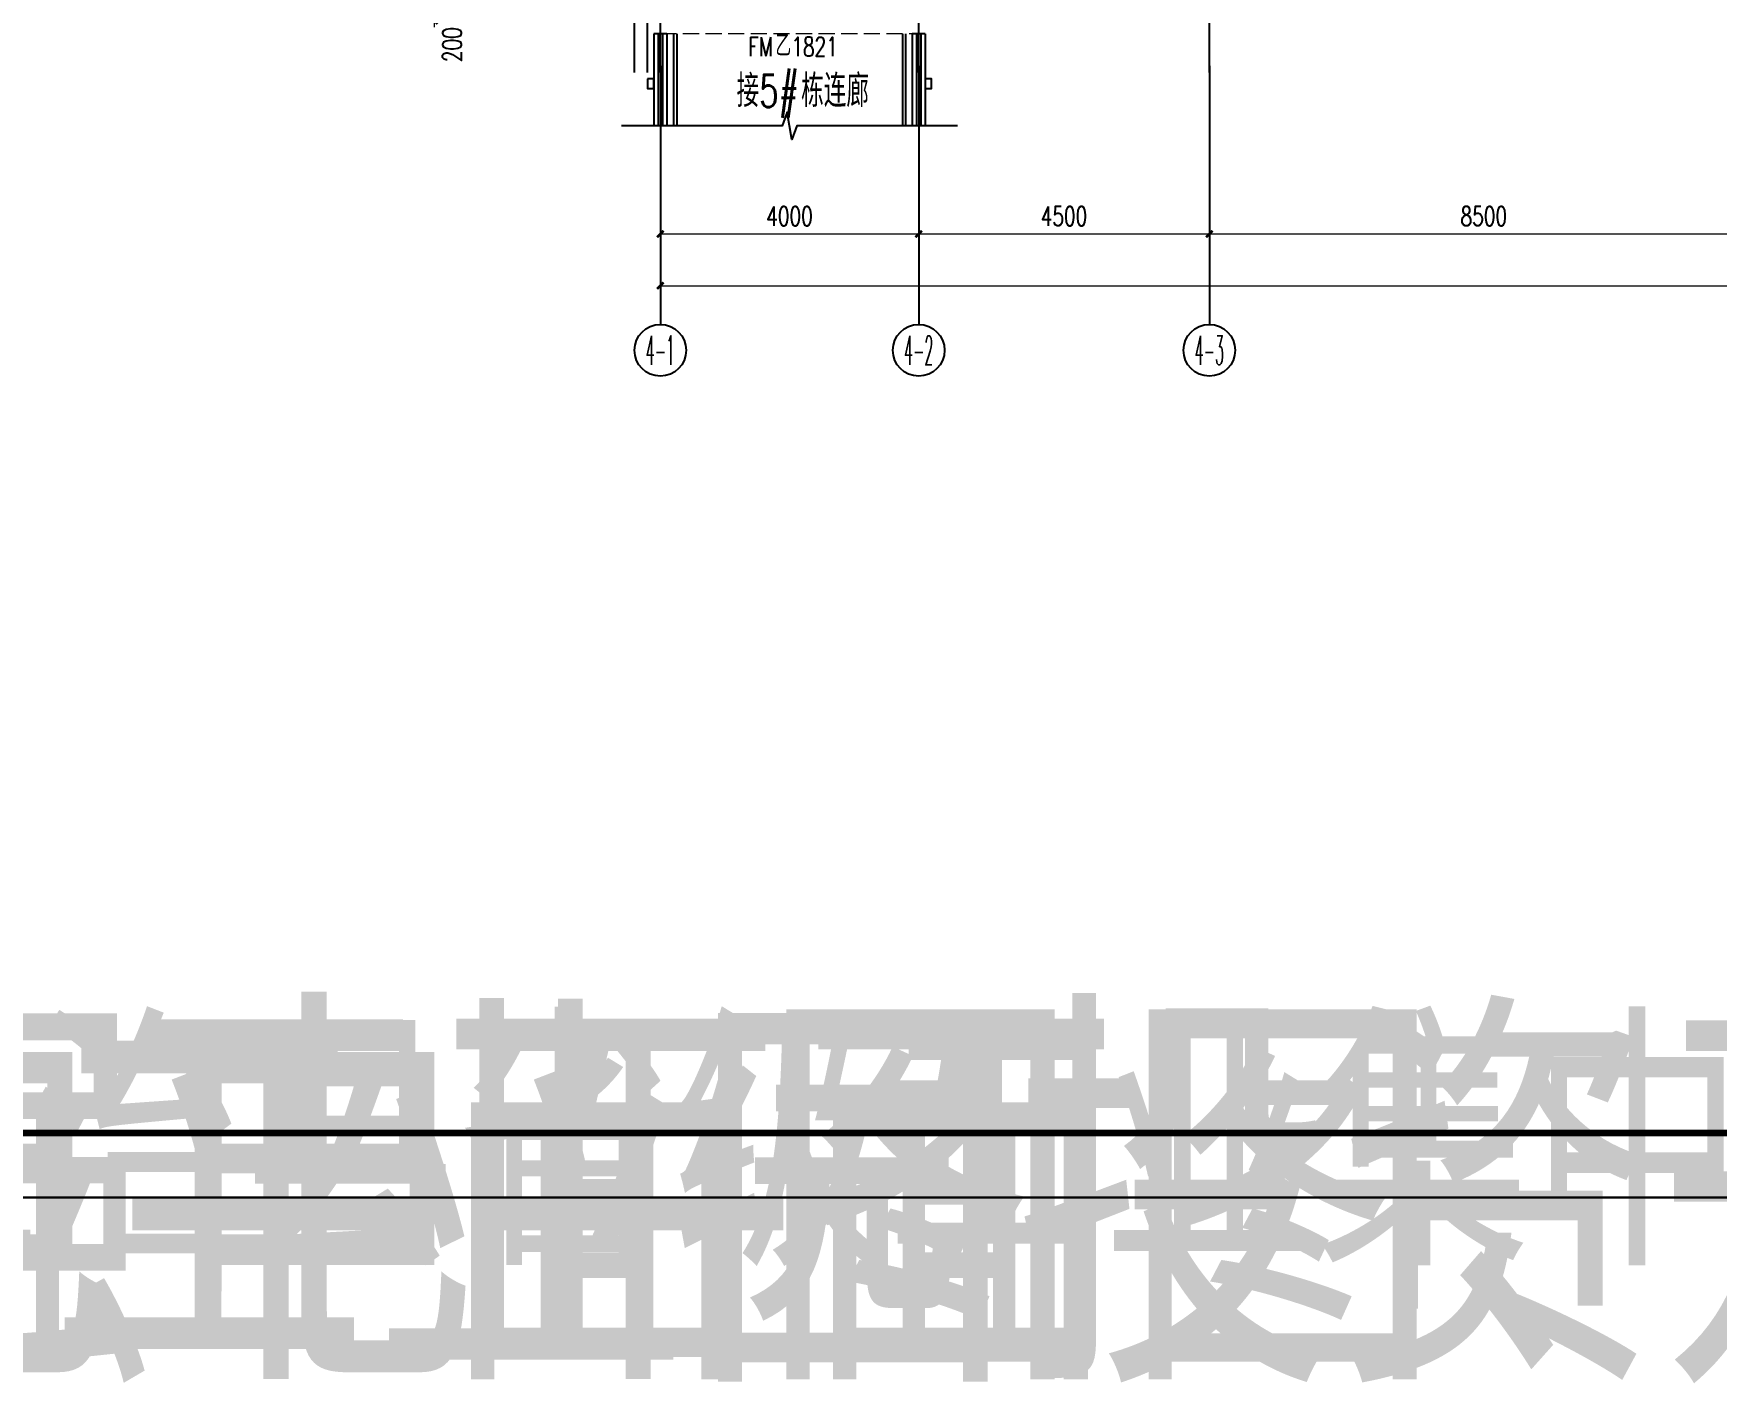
# Model space of a CAD drawing. Extents: x -124594 to 516503, y -3148 to 203159.
# Drawn here: x 175555 to 201608, y 73504 to 94391 of the extents above; entities that cross this region are included whole.
import ezdxf
from ezdxf.enums import TextEntityAlignment as Align

# ---------------------------------------------------------------- set-up
doc = ezdxf.new("R2018")
doc.units = 0
doc.header["$LTSCALE"] = 1000
doc.header["$MEASUREMENT"] = 0
doc.linetypes.add('DASH', pattern=[0.35, 0.25, -0.1])
doc.linetypes.add('DOTE', pattern=[2.42, 2, -0.2, 0.02, -0.2])
for name, color, linetype in [('AXIS', 3, 'Continuous'), ('AXIS_TEXT', 7, 'Continuous'), ('CURTWALL', 4, 'Continuous'), ('DIM_SYMB', 3, 'Continuous'), ('DOOR_FIRE_TEXT', 7, 'Continuous'), ('J-AXIS-轴线', 1, 'DOTE'), ('J-ELEV-立面百叶', 247, 'Continuous'), ('J-FLOR-栏杆', 147, 'Continuous'), ('PUB_TEXT', 7, 'Continuous'), ('PUB_TITLE', 4, 'Continuous'), ('图签目录', 255, 'Continuous'), ('打印框线', 7, 'Continuous'), ('标准打印框线2025-06-19-05-44', 7, 'Continuous')]:
    doc.layers.add(name, color=color, linetype=linetype)
doc.layers.add('建筑底图', color=8, linetype='Continuous', lineweight=5)
doc.styles.add('_TCH_AXIS', font='COMPLEX', dxfattribs={"bigfont": 'GBCBIG'})
doc.styles.add('_TCH_DIM_T3', font='SIMPLEX', dxfattribs={"width": 0.705882, "bigfont": 'GBCBIG'})
doc.styles.add('_TCH_WINDOW', font='SIMPLEX', dxfattribs={"height": 3.5, "bigfont": 'GBCBIG'})
doc.styles.add('COMPLEX', font='COMPLEX')
doc.styles.add('HZ', font='simplex.shx', dxfattribs={"width": 0.7, "bigfont": 'hztxt.shx'})
doc.styles.get("Standard").update_dxf_attribs({"font": 'gbenor.shx', "bigfont": 'gbcbig.shx'})
doc.styles.add('宋体', font='宋体.ttf')
doc.dimstyles.new('_TCH_ARCH&&100', dxfattribs={"dimtxt": 297.5, "dimasz": 100, "dimexe": 250, "dimexo": 300, "dimgap": 126.25, "dimtad": 1, "dimdec": 0, "dimzin": 0, "dimdsep": 46, "dimtxsty": '_TCH_DIM_T3', "dimblk": 'ARCHTICK', "dimcen": 0.09, "dimclrt": 7, "dimazin": 2, "dimtfac": 1, "dimtdec": 0, "dimtix": 1, "dimtmove": 2, "dimatfit": 3, "dimfxl": 1, "dimtolj": 1, "dimtzin": 0, "dimarcsym": 0})

# ---------------------------------------------------------------- blocks, each defined once
blk = doc.blocks.new('_AXISO')
blk.add_circle((0, 0), 0.5)
at = {"layer": 'AXIS_TEXT', "style": 'COMPLEX', "width": 1.041667}
blk.add_attdef('A', text='', height=0.56, dxfattribs=at).set_placement((-0.25, -0.28), (0.25, -0.28), align=Align.FIT)
blk = doc.blocks.new('_ArchTick')
at = {"color": 0, "linetype": 'ByBlock', "const_width": 0.4}
blk.add_lwpolyline([(-0.5, -0.5), (0.5, 0.5)], dxfattribs=at)
blk = doc.blocks.new('*D184')
at = {"layer": 'AXIS', "color": 0, "lineweight": -2, "transparency": 16777216}
for p, q in [((185258, 93491), (185258, 90241)), ((231758, 93491), (231758, 90241)), ((185258, 90491), (231758, 90491))]:
    blk.add_line(p, q, dxfattribs=at)
at = {"layer": 'Defpoints', "color": 0, "transparency": 16777216}
for p in [(185258, 93791), (231758, 93791), (231758, 90491)]:
    blk.add_point(p, dxfattribs=at)
at = {"layer": 'AXIS', "color": 0, "lineweight": -2, "transparency": 16777216, "xscale": 100, "yscale": 100, "zscale": 100, "rotation": 180}
blk.add_blockref('_ArchTick', (185258, 90491), dxfattribs=at)
at = {"layer": 'AXIS', "color": 0, "lineweight": -2, "transparency": 16777216, "xscale": 100, "yscale": 100, "zscale": 100}
blk.add_blockref('_ArchTick', (231758, 90491), dxfattribs=at)
at = {"layer": 'AXIS', "color": 7, "transparency": 16777216, "insert": (208508, 90766), "char_height": 297.5, "attachment_point": 5, "style": '_TCH_DIM_T3'}
blk.add_mtext('\\A1;46500', dxfattribs=at)
blk = doc.blocks.new('*D189')
at = {"layer": 'AXIS', "color": 0, "lineweight": -2, "transparency": 16777216}
for p, q in [((193758, 93491), (193758, 91041)), ((202258, 93491), (202258, 91041)), ((193758, 91291), (202258, 91291))]:
    blk.add_line(p, q, dxfattribs=at)
at = {"layer": 'Defpoints', "color": 0, "transparency": 16777216}
for p in [(193758, 93791), (202258, 93791), (202258, 91291)]:
    blk.add_point(p, dxfattribs=at)
at = {"layer": 'AXIS', "color": 0, "lineweight": -2, "transparency": 16777216, "xscale": 100, "yscale": 100, "zscale": 100, "rotation": 180}
blk.add_blockref('_ArchTick', (193758, 91291), dxfattribs=at)
at = {"layer": 'AXIS', "color": 0, "lineweight": -2, "transparency": 16777216, "xscale": 100, "yscale": 100, "zscale": 100}
blk.add_blockref('_ArchTick', (202258, 91291), dxfattribs=at)
at = {"layer": 'AXIS', "color": 7, "transparency": 16777216, "insert": (198008, 91566), "char_height": 297.5, "attachment_point": 5, "style": '_TCH_DIM_T3'}
blk.add_mtext('\\A1;8500', dxfattribs=at)
blk = doc.blocks.new('*D190')
at = {"layer": 'AXIS', "color": 0, "lineweight": -2, "transparency": 16777216}
for p, q in [((189258, 93491), (189258, 91041)), ((193758, 93491), (193758, 91041)), ((189258, 91291), (193758, 91291))]:
    blk.add_line(p, q, dxfattribs=at)
at = {"layer": 'Defpoints', "color": 0, "transparency": 16777216}
for p in [(189258, 93791), (193758, 93791), (193758, 91291)]:
    blk.add_point(p, dxfattribs=at)
at = {"layer": 'AXIS', "color": 0, "lineweight": -2, "transparency": 16777216, "xscale": 100, "yscale": 100, "zscale": 100, "rotation": 180}
blk.add_blockref('_ArchTick', (189258, 91291), dxfattribs=at)
at = {"layer": 'AXIS', "color": 0, "lineweight": -2, "transparency": 16777216, "xscale": 100, "yscale": 100, "zscale": 100}
blk.add_blockref('_ArchTick', (193758, 91291), dxfattribs=at)
at = {"layer": 'AXIS', "color": 7, "transparency": 16777216, "insert": (191508, 91566), "char_height": 297.5, "attachment_point": 5, "style": '_TCH_DIM_T3'}
blk.add_mtext('\\A1;4500', dxfattribs=at)
blk = doc.blocks.new('*D191')
at = {"layer": 'AXIS', "color": 0, "lineweight": -2, "transparency": 16777216}
for p, q in [((185258, 93491), (185258, 91041)), ((189258, 93491), (189258, 91041)), ((185258, 91291), (189258, 91291))]:
    blk.add_line(p, q, dxfattribs=at)
at = {"layer": 'Defpoints', "color": 0, "transparency": 16777216}
for p in [(185258, 93791), (189258, 93791), (189258, 91291)]:
    blk.add_point(p, dxfattribs=at)
at = {"layer": 'AXIS', "color": 0, "lineweight": -2, "transparency": 16777216, "xscale": 100, "yscale": 100, "zscale": 100, "rotation": 180}
blk.add_blockref('_ArchTick', (185258, 91291), dxfattribs=at)
at = {"layer": 'AXIS', "color": 0, "lineweight": -2, "transparency": 16777216, "xscale": 100, "yscale": 100, "zscale": 100}
blk.add_blockref('_ArchTick', (189258, 91291), dxfattribs=at)
at = {"layer": 'AXIS', "color": 7, "transparency": 16777216, "insert": (187258, 91566), "char_height": 297.5, "attachment_point": 5, "style": '_TCH_DIM_T3'}
blk.add_mtext('\\A1;4000', dxfattribs=at)
blk = doc.blocks.new('*D209')
at = {"layer": 'AXIS', "color": 0, "lineweight": -2, "transparency": 16777216}
for p, q in [((181758, 94791), (181758, 94891)), ((183958, 94791), (181508, 94791)), ((183958, 94591), (181508, 94591)), ((181758, 94591), (181758, 94791)), ((181758, 94591), (181758, 94491))]:
    blk.add_line(p, q, dxfattribs=at)
at = {"layer": 'Defpoints', "color": 0, "transparency": 16777216}
for p in [(181758, 94791), (184258, 94791), (184258, 94591)]:
    blk.add_point(p, dxfattribs=at)
at = {"layer": 'AXIS', "color": 0, "lineweight": -2, "transparency": 16777216, "xscale": 100, "yscale": 100, "zscale": 100}
for p, rotation in [((181758, 94791), 270), ((181758, 94591), 90)]:
    blk.add_blockref('_ArchTick', p, dxfattribs=dict(at, rotation=rotation))
at = {"layer": 'AXIS', "color": 7, "transparency": 16777216, "insert": (182033, 94221), "char_height": 297.5, "attachment_point": 5, "rotation": 90, "style": '_TCH_DIM_T3'}
blk.add_mtext('\\A1;200', dxfattribs=at)
blk = doc.blocks.new('ztwj06_202506190545')
at = {"layer": '图签目录', "lineweight": 30, "width": 0.8, "flags": 104}
for tag, p in [('建设单位', (59500, 2466)), ('工程名称', (67500, 2492)), ('图纸名称', (75500, 2500))]:
    blk.add_attdef(tag, text='', height=300, dxfattribs=at).set_placement(p, align=Align.MIDDLE_CENTER)
at = {"layer": '图签目录', "style": '宋体', "width": 0.8}
for tag, p in [('图纸编号', (81808, 2513)), ('图纸时间', (73625, 1528)), ('设计号', (77500, 1500))]:
    blk.add_attdef(tag, text='', height=300, dxfattribs=at).set_placement(p, align=Align.MIDDLE)
for tag, p in [('65', (79497, 1364)), ('3', (81797, 1347))]:
    blk.add_attdef(tag, text='', height=300, dxfattribs=at).set_placement(p, align=Align.CENTER)
blk = doc.blocks.new('GWEEDA')
at = {"color": 8, "linetype": 'DASH'}
blk.add_lwpolyline([(189358.3, 94390.8), (185158.3, 94390.8)], dxfattribs=at)
at = {"layer": 'AXIS', "color": 8}
for p, q in [((185258.3, 93890.8), (185258.3, 89890.8)), ((189258.3, 93890.8), (189258.3, 89890.8)), ((193758.3, 93890.8), (193758.3, 89890.8))]:
    blk.add_line(p, q, dxfattribs=at)
at = {"layer": 'CURTWALL', "color": 8}
for p, q in [((185158.3, 94390.8), (185158.3, 92963.5)), ((185358.3, 94390.8), (185158.3, 94390.8)), ((185225, 94390.8), (185225, 92963.5)), ((185291.7, 94390.8), (185291.7, 92963.5)), ((185358.3, 94390.8), (185358.3, 92963.5)), ((189158.3, 94390.8), (189158.3, 92963.5)), ((189358.3, 94390.8), (189158.3, 94390.8)), ((189225, 94390.8), (189225, 92963.5)), ((189291.7, 94390.8), (189291.7, 92963.5)), ((189358.3, 94390.8), (189358.3, 92963.5)), ((185358.3, 92963.5), (185158.3, 92963.5)), ((189358.3, 92963.5), (189158.3, 92963.5))]:
    blk.add_line(p, q, dxfattribs=at)
at = {"layer": 'DIM_SYMB', "color": 8}
blk.add_lwpolyline([(189858.3, 92963.5), (187370.8, 92963.5), (187294.4, 92753.5), (187220.3, 93173.5), (187145.8, 92963.5), (184658.3, 92963.5)], dxfattribs=at)
at = {"layer": 'J-AXIS-轴线', "color": 8}
for p, q in [((185258.3, 93790.8), (185258.3, 119790.8)), ((189258.3, 93790.8), (189258.3, 119790.8)), ((193758.3, 93790.8), (193758.3, 119790.8)), ((184858.3, 93790.8), (184858.3, 107890.8)), ((185058.3, 93790.8), (185058.3, 107890.8))]:
    blk.add_line(p, q, dxfattribs=at)
at = {"layer": 'J-ELEV-立面百叶', "color": 8}
for points in [[(185058.3, 93690.8), (185058.3, 93540.8), (185158.3, 93540.8), (185158.3, 93690.8)], [(189358.3, 93690.8), (189358.3, 93540.8), (189458.3, 93540.8), (189458.3, 93690.8)]]:
    blk.add_lwpolyline(points, close=True, dxfattribs=at)
at = {"layer": 'J-FLOR-栏杆', "color": 8}
for points in [[(185461.5, 94390.8), (185461.5, 92963.5)], [(185511.5, 94390.8), (185511.5, 92963.5)], [(189005.2, 94390.8), (189005.2, 92963.5)], [(189055.2, 94390.8), (189055.2, 92963.5)]]:
    blk.add_lwpolyline(points, dxfattribs=at)
at = {"layer": 'AXIS', "color": 8}
ref = blk.add_blockref('_AXISO', (185258.3, 89490.8), dxfattribs=dict(at, xscale=800, yscale=800, zscale=800))
ref.add_attrib('A', '4-1', dxfattribs={"layer": 'AXIS_TEXT', "color": 8, "height": 452.55, "style": '_TCH_AXIS', "width": 0.375}).set_placement((185032.1, 89264.5), (185484.6, 89264.5), align=Align.FIT)
ref = blk.add_blockref('_AXISO', (189258.3, 89490.8), dxfattribs=dict(at, xscale=800, yscale=800, zscale=800))
ref.add_attrib('A', '4-2', dxfattribs={"layer": 'AXIS_TEXT', "color": 8, "height": 452.55, "style": '_TCH_AXIS', "width": 0.344262}).set_placement((189032.1, 89264.5), (189484.6, 89264.5), align=Align.FIT)
ref = blk.add_blockref('_AXISO', (193758.3, 89490.8), dxfattribs=dict(at, xscale=800, yscale=800, zscale=800))
ref.add_attrib('A', '4-3', dxfattribs={"layer": 'AXIS_TEXT', "color": 8, "height": 452.55, "style": '_TCH_AXIS', "width": 0.344262}).set_placement((193532.1, 89264.5), (193984.6, 89264.5), align=Align.FIT)
at = {"layer": 'DOOR_FIRE_TEXT', "color": 8, "style": '_TCH_WINDOW', "width": 0.705882}
for s, p in [('FM', (186620.5, 94040.8)), ('1821', (187286.2, 94040.8))]:
    blk.add_text(s, height=297.5, dxfattribs=at).set_placement(p)
at = {"layer": 'DOOR_FIRE_TEXT', "color": 8, "style": '_TCH_WINDOW'}
blk.add_text('乙', height=337.6, dxfattribs=at).set_placement((187040.5, 94040.8))
at = {"layer": 'PUB_TEXT', "color": 8, "style": 'HZ', "width": 0.7}
for s, p in [('接', (186438.6, 93255.1)), ('5#', (186788.6, 93255.1)), ('栋连廊', (187438.6, 93255.1))]:
    blk.add_text(s, height=500, dxfattribs=at).set_placement(p)
at = {"layer": 'AXIS', "color": 8}
dim = blk.add_linear_dim(base=(181758.3, 94790.8), p1=(184258.3, 94590.8), p2=(184258.3, 94790.8), angle=90, dimstyle='_TCH_ARCH&&100', dxfattribs=at)
dim.commit()
dim.dimension.update_dxf_attribs({"geometry": '*D209', "text_midpoint": (182033.3, 94220.8), "dimtype": 161})
for p1, p2, distance, picture, middle in [((185258.3, 93790.8), (231758.3, 93790.8), -3300, '*D184', (208508.3, 90765.8)), ((185258.3, 93790.8), (189258.3, 93790.8), -2500, '*D191', (187258.3, 91565.8)), ((189258.3, 93790.8), (193758.3, 93790.8), -2500, '*D190', (191508.3, 91565.8)), ((193758.3, 93790.8), (202258.3, 93790.8), -2500, '*D189', (198008.3, 91565.8))]:
    dim = blk.add_aligned_dim(p1=p1, p2=p2, distance=distance, dimstyle='_TCH_ARCH&&100', dxfattribs=at)
    dim.commit()
    dim.dimension.update_dxf_attribs({"geometry": picture, "text_midpoint": middle})

msp = doc.modelspace()

# ---------------------------------------------------------------- linework, layer by layer
at = {"layer": 'PUB_TITLE'}
msp.add_lwpolyline([(165490, 76379), (249590, 76379), (249590, 135779), (165490, 135779)], close=True, dxfattribs=at)
at = {"layer": 'PUB_TITLE', "const_width": 100}
msp.add_lwpolyline([(167990, 77379), (248590, 77379), (248590, 134779), (167990, 134779)], close=True, dxfattribs=at)
at = {"layer": '打印框线'}
msp.add_lwpolyline([(165490, 76379), (165490, 135779), (249590, 135779), (249590, 76379)], close=True, dxfattribs=at)
at = {"layer": '标准打印框线2025-06-19-05-44', "const_width": 20}
msp.add_lwpolyline([(165490, 76379), (249590, 76379), (249590, 135779), (165490, 135779)], close=True, dxfattribs=at)

# ---------------------------------------------------------------- block references
at = {"layer": '建筑底图'}
msp.add_blockref('GWEEDA', (0, 0), dxfattribs=at)
at = {"layer": '打印框线'}
ref = msp.add_blockref('ztwj06_202506190545', (-2710, 76379), dxfattribs=at)
lines = msp.add_mtext('\\W0.8000;强电电竖向封闭金属槽盒、沿墙壁敷设、一层强电平面图、一层强电平面图', dxfattribs={"layer": '图签目录', "insert": (72790, 78879), "char_height": 4792.03, "attachment_point": 1})
ref.add_attrib('图纸名称', '', (72790, 78879), dxfattribs={"flags": 104}).embed_mtext(lines)
ref = msp.add_blockref('ztwj06_202506190545', (81390, 76379), dxfattribs=at)
lines = msp.add_mtext('\\W0.8000;麻阳苗族自治县工业园投资开发有限公司', dxfattribs={"layer": '图签目录', "insert": (140890, 78846), "char_height": 4792.03, "attachment_point": 1})
ref.add_attrib('建设单位', '', (140890, 78846), dxfattribs={"flags": 104}).embed_mtext(lines)
lines = msp.add_mtext('\\W0.8000;怀化市麻阳苗族自治县省级工业集中区标准化厂房及配套基础设施建设项目', dxfattribs={"layer": '图签目录', "insert": (148890, 78871), "char_height": 3194.69, "attachment_point": 1})
ref.add_attrib('工程名称', '', (148890, 78871), dxfattribs={"flags": 104}).embed_mtext(lines)
lines = msp.add_mtext('\\W0.8000;二层强电平面图', dxfattribs={"layer": '图签目录', "insert": (156890, 78879), "char_height": 4792.03, "attachment_point": 1})
ref.add_attrib('图纸名称', '', (156890, 78879), dxfattribs={"flags": 104}).embed_mtext(lines)

doc.saveas('drawing.dxf')
